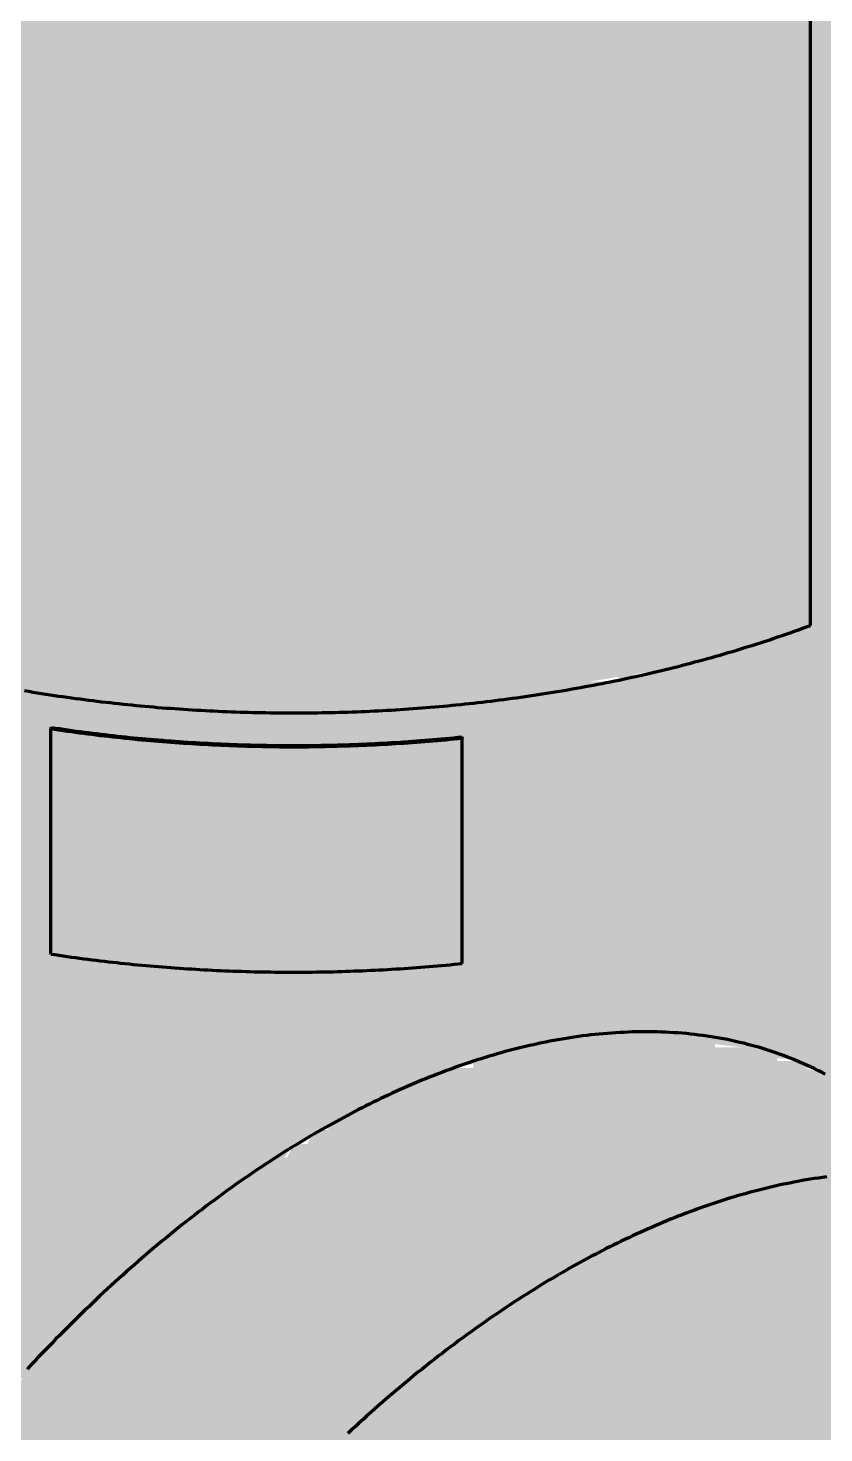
# Model space of a CAD drawing. Header units: millimetres. Extents: x 0 to 420, y 0 to 297.
# Drawn here: x 229.11 to 240.63, y 175.43 to 195.79 of the extents above; entities that cross this region are included whole.
import ezdxf

# ---------------------------------------------------------------- set-up
doc = ezdxf.new("R2010")
doc.units = ezdxf.units.MM
doc.layers.add('01-VISIBLE', color=7, linetype='CONTINUOUS', lineweight=70)
doc.layers.add('13-GRAFICA', color=30, linetype='CONTINUOUS', lineweight=18)

msp = doc.modelspace()

# ---------------------------------------------------------------- hatches: boundary and pattern name
at = {"layer": '13-GRAFICA', "true_color": 0xb21820}
h = msp.add_hatch(color=7, dxfattribs=at)
h.dxf.hatch_style = 1
h.paths.add_polyline_path([(235.556, 186.018), (235.556, 186.118), (237.256, 186.218), (237.256, 186.318), (237.656, 186.318), (237.656, 186.418), (238.056, 186.418), (238.056, 186.518), (238.456, 186.518), (238.456, 186.618), (238.756, 186.618), (238.756, 186.718), (239.156, 186.718), (239.156, 186.818), (239.456, 186.818), (239.456, 186.918), (239.856, 186.918), (239.856, 187.018), (240.456, 187.118), (240.456, 204.318), (239.856, 204.218), (239.856, 204.118), (239.456, 204.118), (239.456, 204.018), (239.156, 204.018), (239.156, 203.918), (238.756, 203.918), (238.756, 203.818), (238.456, 203.818), (238.456, 203.718), (237.256, 203.518), (237.256, 203.418), (235.556, 203.318), (235.556, 203.218), (235.356, 203.218), (235.356, 211.329), (236.956, 211.418), (236.956, 211.518), (237.356, 211.518), (237.356, 211.618), (237.756, 211.618), (237.756, 211.718), (238.156, 211.718), (238.156, 211.818), (239.356, 212.018), (239.356, 212.118), (240.056, 212.218), (240.056, 212.318), (240.256, 212.318), (240.256, 212.418), (240.456, 212.418), (240.456, 212.518), (240.656, 212.518), (240.656, 212.618), (240.856, 212.618), (240.856, 212.718), (241.156, 212.718), (241.156, 212.818), (241.356, 212.818), (241.356, 212.918), (241.556, 212.918), (241.556, 213.018), (241.756, 213.018), (241.756, 213.118), (242.056, 213.118), (242.056, 213.218), (242.456, 213.318), (242.456, 202.618), (242.356, 202.618), (242.356, 202.418), (242.156, 202.318), (242.156, 202.118), (241.956, 202.018), (241.956, 201.818), (241.756, 201.718), (241.756, 201.518), (241.556, 201.418), (241.556, 201.218), (241.356, 201.118), (241.356, 196.018), (241.556, 196.018), (241.556, 195.918), (241.856, 196.018), (241.956, 196.218), (242.556, 196.418), (242.656, 196.618), (243.256, 196.818), (243.356, 197.018), (243.956, 197.218), (244.056, 197.418), (244.456, 197.518), (244.456, 201.918), (244.756, 202.018), (244.856, 202.318), (244.956, 202.318), (244.956, 215.518), (245.256, 215.718), (245.256, 215.918), (245.556, 216.118), (245.556, 216.318), (245.656, 216.318), (245.656, 216.418), (245.856, 216.518), (245.856, 216.718), (246.056, 216.818), (246.056, 217.018), (246.156, 217.018), (246.156, 217.218), (246.256, 217.218), (246.256, 217.518), (246.356, 217.518), (246.356, 217.818), (246.456, 217.818), (246.456, 218.118), (246.556, 218.118), (246.656, 218.818), (246.756, 218.818), (246.756, 178.018), (246.656, 178.018), (246.656, 178.218), (246.556, 178.218), (246.556, 177.518), (246.356, 177.418), (246.156, 176.818), (245.956, 176.818), (245.956, 177.018), (245.756, 177.118), (245.756, 177.318), (245.656, 177.318), (245.256, 177.818), (245.056, 177.818), (244.956, 178.018), (244.756, 178.018), (244.756, 178.118), (244.656, 178.118), (244.556, 178.318), (244.356, 178.318), (244.156, 178.618), (243.956, 178.618), (243.856, 178.818), (243.256, 179.018), (243.156, 179.218), (242.756, 179.318), (242.656, 179.518), (242.056, 179.718), (241.956, 179.918), (241.356, 180.118), (241.256, 180.318), (240.856, 180.418), (240.756, 180.618), (240.556, 180.618), (240.556, 180.718), (240.356, 180.718), (240.356, 180.818), (239.456, 180.918), (239.456, 181.018), (238.556, 181.118), (238.556, 181.218), (236.256, 181.018), (236.256, 180.918), (235.756, 180.918), (235.756, 180.818), (235.356, 180.738), (235.356, 182.218), (235.356, 185.518), (235.356, 186.018)])
at = {"layer": '13-GRAFICA', "true_color": 0xffffff}
h = msp.add_hatch(color=7, dxfattribs=at)
h.dxf.hatch_style = 1
h.paths.add_polyline_path([(219.156, 193.618), (219.156, 211.118), (219.256, 211.118), (219.256, 209.918), (219.356, 209.918), (219.356, 209.518), (219.456, 209.518), (219.556, 209.118), (219.756, 209.018), (219.756, 208.818), (219.856, 208.818), (219.856, 208.618), (219.956, 208.618), (219.956, 208.418), (220.056, 208.418), (220.256, 207.818), (220.356, 207.818), (221.556, 206.518), (221.756, 206.518), (222.156, 206.018), (222.556, 205.918), (222.656, 205.718), (223.256, 205.518), (223.356, 205.318), (223.756, 205.218), (223.856, 205.018), (224.056, 205.018), (224.056, 204.918), (224.256, 204.918), (224.256, 204.818), (224.456, 204.818), (224.456, 204.718), (224.656, 204.718), (224.656, 204.618), (224.956, 204.618), (224.956, 204.518), (225.256, 204.518), (225.256, 204.418), (225.556, 204.418), (225.556, 204.318), (225.856, 204.318), (225.856, 204.218), (226.756, 204.018), (226.756, 203.918), (227.256, 203.818), (227.256, 203.718), (228.356, 203.618), (228.356, 203.518), (228.956, 203.518), (228.956, 203.418), (229.556, 203.418), (229.556, 203.318), (230.056, 203.318), (230.056, 203.218), (230.856, 203.218), (230.856, 203.118), (234.756, 203.118), (234.756, 203.218), (235.556, 203.218), (235.556, 203.318), (237.256, 203.418), (237.256, 203.518), (237.656, 203.518), (237.656, 203.618), (238.056, 203.618), (238.056, 203.718), (238.456, 203.718), (238.456, 203.818), (238.756, 203.818), (238.756, 203.918), (239.156, 203.918), (239.156, 204.018), (239.456, 204.018), (239.456, 204.118), (239.856, 204.118), (239.856, 204.218), (240.456, 204.318), (240.456, 187.118), (239.856, 187.018), (239.856, 186.918), (239.456, 186.918), (239.456, 186.818), (239.156, 186.818), (239.156, 186.718), (238.756, 186.718), (238.756, 186.618), (238.456, 186.618), (238.456, 186.518), (237.256, 186.318), (237.256, 186.218), (235.556, 186.118), (235.556, 186.018), (234.756, 186.018), (234.756, 185.918), (230.956, 185.918), (230.956, 186.018), (230.056, 186.018), (230.056, 186.118), (229.556, 186.118), (229.556, 186.218), (228.956, 186.218), (228.956, 186.318), (228.356, 186.318), (228.356, 186.418), (227.256, 186.518), (227.256, 186.618), (226.956, 186.618), (226.956, 186.718), (226.756, 186.718), (226.756, 186.818), (226.456, 186.818), (226.456, 186.918), (226.156, 186.918), (226.156, 187.018), (225.856, 187.018), (225.856, 187.118), (225.556, 187.118), (225.556, 187.218), (224.656, 187.418), (224.656, 187.518), (224.456, 187.518), (224.456, 187.618), (223.856, 187.818), (223.756, 188.018), (223.156, 188.218), (223.056, 188.418), (222.456, 188.618), (222.356, 188.818), (221.956, 188.918), (221.956, 189.018), (220.256, 190.618), (220.256, 190.818), (220.056, 190.918), (220.056, 191.118), (219.956, 191.118), (219.956, 191.318), (219.856, 191.318), (219.856, 191.518), (219.756, 191.518), (219.756, 191.718), (219.656, 191.718), (219.656, 191.918), (219.556, 191.918), (219.556, 192.118), (219.456, 192.118), (219.456, 192.318), (219.356, 192.318), (219.356, 192.518), (219.256, 192.518), (219.256, 193.618)])
at = {"layer": '13-GRAFICA', "true_color": 0xb21820}
h = msp.add_hatch(color=7, dxfattribs=at)
h.dxf.hatch_style = 1
h.paths.add_polyline_path([(225.256, 187.318), (225.256, 187.218), (225.556, 187.218), (225.556, 187.118), (225.856, 187.118), (225.856, 187.018), (226.756, 186.818), (226.756, 186.718), (227.256, 186.618), (227.256, 186.518), (228.356, 186.418), (228.356, 186.318), (228.956, 186.318), (228.956, 186.218), (229.456, 186.218), (229.456, 185.618), (229.456, 182.318), (229.456, 176.64), (229.056, 176.218), (228.956, 176.218), (228.956, 178.418), (228.456, 178.418), (228.356, 178.118), (228.156, 178.018), (228.056, 177.618), (227.856, 177.518), (227.856, 177.318), (227.756, 177.318), (227.656, 177.018), (227.456, 176.918), (227.356, 176.518), (227.156, 176.418), (227.156, 176.218), (227.056, 176.218), (226.956, 175.918), (226.756, 175.818), (226.656, 175.418), (226.456, 175.318), (226.456, 175.118), (226.356, 175.118), (226.256, 174.818), (226.056, 174.718), (225.956, 174.318), (225.756, 174.218), (225.756, 174.018), (225.556, 173.918), (225.556, 173.718), (225.256, 173.618), (225.256, 173.718), (224.956, 173.793), (224.956, 183.318), (224.956, 187.118), (224.956, 187.318)])
h = msp.add_hatch(color=7, dxfattribs=at)
h.dxf.hatch_style = 1
h.paths.add_polyline_path([(229.556, 186.218), (229.556, 186.118), (230.056, 186.118), (230.056, 186.018), (230.956, 186.018), (230.956, 185.918), (234.756, 185.918), (234.756, 186.018), (235.356, 186.018), (235.356, 185.518), (234.656, 185.518), (234.656, 185.418), (231.156, 185.418), (231.156, 185.518), (229.456, 185.618), (229.456, 186.218)])
at = {"layer": '13-GRAFICA', "true_color": 0xf7c8d7}
h = msp.add_hatch(color=7, dxfattribs=at)
h.dxf.hatch_style = 1
h.paths.add_polyline_path([(229.456, 182.318), (229.456, 185.618), (231.156, 185.518), (231.156, 185.418), (234.656, 185.418), (234.656, 185.518), (235.356, 185.518), (235.356, 182.218), (234.356, 182.218), (234.356, 182.118), (231.356, 182.118), (231.356, 182.218)])
at = {"layer": '13-GRAFICA', "true_color": 0xb21820}
h = msp.add_hatch(color=7, dxfattribs=at)
h.dxf.hatch_style = 1
h.paths.add_polyline_path([(235.256, 180.718), (235.256, 180.618), (235.056, 180.618), (235.056, 180.518), (234.856, 180.518), (234.856, 180.418), (234.656, 180.418), (234.656, 180.318), (234.356, 180.318), (234.356, 180.218), (234.156, 180.218), (234.156, 180.118), (233.956, 180.118), (233.956, 180.018), (233.656, 180.018), (233.656, 179.918), (233.256, 179.818), (233.256, 179.718), (232.956, 179.618), (232.756, 179.318), (232.556, 179.318), (232.456, 179.118), (232.256, 179.118), (232.056, 178.818), (231.856, 178.818), (231.756, 178.618), (231.556, 178.618), (231.356, 178.318), (231.156, 178.318), (231.056, 178.118), (230.856, 178.118), (229.456, 176.64), (229.456, 182.318), (231.356, 182.218), (231.356, 182.118), (234.356, 182.118), (234.356, 182.218), (235.356, 182.218), (235.356, 180.738)])
at = {"layer": '13-GRAFICA', "true_color": 0x202020}
h = msp.add_hatch(color=7, dxfattribs=at)
h.dxf.hatch_style = 1
h.paths.add_polyline_path([(230.856, 178.118), (231.056, 178.118), (231.156, 178.318), (231.356, 178.318), (231.556, 178.618), (231.756, 178.618), (231.856, 178.818), (232.056, 178.818), (232.256, 179.118), (232.456, 179.118), (232.556, 179.318), (232.756, 179.318), (232.756, 179.418), (232.856, 179.418), (232.956, 179.618), (233.156, 179.618), (233.256, 179.818), (233.456, 179.818), (233.456, 179.918), (233.656, 179.918), (233.656, 180.018), (233.956, 180.018), (233.956, 180.118), (234.156, 180.118), (234.156, 180.218), (234.356, 180.218), (234.356, 180.318), (234.656, 180.318), (234.656, 180.418), (234.856, 180.418), (234.856, 180.518), (235.056, 180.518), (235.056, 180.618), (235.256, 180.618), (235.256, 180.718), (235.556, 180.718), (235.556, 180.818), (235.756, 180.818), (235.756, 180.918), (236.256, 180.918), (236.256, 181.018), (238.556, 181.218), (238.556, 181.118), (239.056, 181.118), (239.056, 181.018), (239.456, 181.018), (239.456, 180.918), (239.956, 180.918), (239.956, 180.818), (240.356, 180.818), (240.356, 180.718), (240.756, 180.618), (240.856, 180.418), (241.256, 180.318), (241.356, 180.118), (241.956, 179.918), (242.056, 179.718), (242.656, 179.518), (242.756, 179.318), (243.156, 179.218), (243.256, 179.018), (243.856, 178.818), (243.956, 178.618), (244.156, 178.618), (244.256, 178.468), (244.256, 171.118), (244.156, 171.118), (244.156, 171.518), (244.056, 171.518), (243.856, 172.718), (243.756, 172.718), (243.756, 173.018), (243.556, 173.118), (243.456, 173.518), (243.356, 173.518), (243.256, 173.818), (243.056, 173.918), (242.956, 174.318), (242.756, 174.318), (242.556, 174.618), (242.356, 174.618), (242.356, 174.718), (242.056, 174.818), (241.956, 175.018), (241.756, 175.018), (241.756, 175.118), (241.256, 175.118), (241.256, 175.218), (240.856, 175.218), (240.856, 175.318), (239.656, 175.318), (239.656, 175.218), (238.556, 175.118), (238.556, 175.018), (238.056, 174.918), (238.056, 174.818), (237.856, 174.818), (237.856, 174.718), (237.656, 174.718), (237.656, 174.618), (237.356, 174.618), (237.356, 174.518), (236.756, 174.318), (236.656, 174.118), (236.456, 174.118), (236.256, 173.818), (236.056, 173.818), (235.956, 173.618), (235.756, 173.618), (235.756, 173.518), (235.656, 173.518), (235.556, 173.318), (235.356, 173.318), (235.256, 173.118), (235.056, 173.118), (235.056, 173.018), (233.256, 171.318), (233.256, 171.118), (233.056, 171.018), (233.056, 170.818), (232.756, 170.618), (232.756, 170.418), (232.456, 170.218), (232.456, 170.018), (232.256, 169.918), (232.256, 169.718), (232.156, 169.718), (232.156, 169.618), (231.956, 169.518), (231.956, 169.318), (231.756, 169.218), (231.756, 169.018), (231.656, 169.018), (231.556, 168.618), (231.356, 168.518), (231.356, 168.318), (231.256, 168.318), (231.256, 168.118), (231.156, 168.118), (231.156, 167.918), (231.056, 167.918), (231.056, 167.718), (230.956, 167.718), (230.756, 167.118), (230.556, 167.018), (230.456, 166.418), (230.356, 166.418), (230.356, 166.218), (230.256, 166.218), (230.056, 165.318), (229.956, 165.318), (229.856, 164.818), (229.756, 164.818), (229.756, 164.518), (229.656, 164.518), (229.556, 163.418), (229.456, 163.418), (229.456, 162.918), (229.356, 162.918), (229.356, 162.418), (229.256, 162.418), (229.256, 176.451)])
h = msp.add_hatch(color=7, dxfattribs=at)
h.dxf.hatch_style = 1
h.paths.add_polyline_path([(223.156, 158.618), (223.056, 158.618), (222.956, 159.518), (222.856, 159.518), (222.856, 159.918), (222.756, 159.918), (222.756, 163.118), (222.856, 163.118), (222.856, 163.618), (222.956, 163.618), (222.956, 164.118), (223.056, 164.118), (223.056, 164.618), (223.156, 164.618), (223.156, 165.218), (223.256, 165.218), (223.356, 166.218), (223.456, 166.218), (223.456, 166.518), (223.556, 166.518), (223.556, 166.718), (223.656, 166.718), (223.856, 167.618), (223.956, 167.618), (223.956, 167.818), (224.056, 167.818), (224.056, 168.118), (224.156, 168.118), (224.356, 169.018), (224.456, 169.018), (224.556, 169.518), (224.656, 169.518), (224.856, 170.118), (225.056, 170.218), (225.056, 170.418), (225.156, 170.418), (225.156, 170.618), (225.256, 170.618), (225.256, 170.818), (225.356, 170.818), (225.356, 171.018), (225.456, 171.018), (225.456, 171.218), (225.556, 171.218), (225.756, 171.818), (225.956, 171.918), (225.956, 172.118), (226.056, 172.118), (226.256, 172.718), (226.456, 172.818), (226.456, 173.018), (226.556, 173.018), (226.556, 173.118), (226.756, 173.218), (226.756, 173.418), (227.056, 173.618), (227.056, 173.818), (227.156, 173.818), (227.256, 174.118), (227.556, 174.318), (227.556, 174.518), (227.856, 174.718), (227.856, 174.918), (227.956, 174.918), (228.056, 175.218), (228.356, 175.418), (228.356, 175.618), (228.456, 175.618), (229.256, 176.451), (229.256, 162.418), (229.256, 159.918), (229.256, 152.651), (228.756, 152.818), (228.656, 153.018), (228.056, 153.218), (227.956, 153.418), (227.556, 153.518), (227.456, 153.718), (227.256, 153.718), (227.256, 153.818), (226.856, 153.918), (226.756, 154.118), (226.356, 154.218), (226.256, 154.418), (226.056, 154.418), (225.956, 154.618), (225.756, 154.618), (225.556, 154.918), (225.356, 154.918), (225.156, 155.218), (224.956, 155.218), (224.856, 155.418), (224.656, 155.418), (224.556, 155.718), (224.356, 155.818), (224.356, 156.018), (224.156, 156.118), (224.056, 156.518), (223.856, 156.618), (223.756, 157.018), (223.656, 157.018), (223.556, 157.318), (223.356, 157.418), (223.356, 157.818), (223.256, 157.818)])

# ---------------------------------------------------------------- linework, layer by layer
at = {"layer": '01-VISIBLE'}
for p, q in [((240.442, 187.132), (240.442, 204.313)), ((229.445, 185.652), (229.437, 185.635)), ((229.437, 182.37), (229.437, 185.635)), ((235.393, 185.516), (235.398, 185.499)), ((235.398, 182.233), (235.398, 185.499))]:
    msp.add_line(p, q, dxfattribs=at)
for points in [[(229.056, 186.186), (229.118, 186.176), (229.18, 186.166), (229.242, 186.156), (229.304, 186.146), (229.366, 186.136), (229.428, 186.127), (229.49, 186.117), (229.552, 186.108), (229.614, 186.099), (229.677, 186.09), (229.739, 186.082), (229.801, 186.073), (229.863, 186.065), (229.925, 186.057), (229.988, 186.049), (230.05, 186.041), (230.112, 186.033), (230.174, 186.026), (230.237, 186.019), (230.299, 186.012), (230.362, 186.005), (230.424, 185.998), (230.486, 185.991), (230.549, 185.985), (230.611, 185.979), (230.674, 185.972), (230.736, 185.966), (230.799, 185.961), (230.861, 185.955), (230.924, 185.95), (230.986, 185.944), (231.049, 185.939), (231.111, 185.934), (231.174, 185.93), (231.237, 185.925), (231.299, 185.921), (231.362, 185.916), (231.425, 185.912), (231.487, 185.908), (231.55, 185.905), (231.612, 185.901), (231.675, 185.897), (231.738, 185.894), (231.801, 185.891), (231.863, 185.888), (231.926, 185.885), (231.989, 185.883), (232.051, 185.88), (232.114, 185.878), (232.177, 185.876), (232.24, 185.874), (232.302, 185.872), (232.365, 185.871), (232.428, 185.869), (232.491, 185.868), (232.553, 185.867), (232.616, 185.866), (232.679, 185.865), (232.742, 185.864), (232.804, 185.864), (232.867, 185.863), (232.93, 185.863), (232.993, 185.863), (233.055, 185.864), (233.118, 185.864), (233.181, 185.864), (233.244, 185.865), (233.306, 185.866), (233.369, 185.867), (233.432, 185.868), (233.495, 185.869), (233.557, 185.871), (233.62, 185.873), (233.683, 185.874), (233.746, 185.876), (233.808, 185.879), (233.871, 185.881), (233.934, 185.883), (233.997, 185.886), (234.059, 185.889), (234.122, 185.892), (234.185, 185.895), (234.247, 185.898), (234.31, 185.902), (234.373, 185.905), (234.435, 185.909), (234.498, 185.913), (234.561, 185.917), (234.623, 185.922), (234.686, 185.926), (234.748, 185.931), (234.811, 185.935), (234.874, 185.94), (234.936, 185.946), (234.999, 185.951), (235.061, 185.956), (235.124, 185.962), (235.186, 185.968), (235.249, 185.974), (235.311, 185.98), (235.374, 185.986), (235.436, 185.993), (235.498, 185.999), (235.561, 186.006), (235.623, 186.013), (235.686, 186.02), (235.748, 186.028), (235.81, 186.035), (235.873, 186.043), (235.935, 186.051), (235.997, 186.059), (236.059, 186.067), (236.122, 186.075), (236.184, 186.084), (236.246, 186.092), (236.308, 186.101), (236.37, 186.11), (236.432, 186.119), (236.494, 186.129), (236.556, 186.138), (236.618, 186.148), (236.68, 186.158), (236.742, 186.168), (236.804, 186.178), (236.866, 186.189), (236.928, 186.199), (236.99, 186.21), (237.052, 186.221), (237.113, 186.232), (237.175, 186.244), (237.237, 186.255), (237.298, 186.267), (237.36, 186.279), (237.422, 186.291), (237.483, 186.303), (237.545, 186.315), (237.606, 186.328), (237.668, 186.34), (237.729, 186.353), (237.791, 186.366), (237.852, 186.38), (237.913, 186.393), (237.975, 186.407), (238.036, 186.421), (238.097, 186.435), (238.158, 186.449), (238.219, 186.463), (238.28, 186.478), (238.341, 186.493), (238.402, 186.508), (238.463, 186.523), (238.524, 186.538), (238.585, 186.554), (238.646, 186.569), (238.706, 186.585), (238.767, 186.601), (238.828, 186.618), (238.888, 186.634), (238.949, 186.651), (239.009, 186.668), (239.069, 186.685), (239.13, 186.702), (239.19, 186.719), (239.25, 186.737), (239.311, 186.755), (239.371, 186.773), (239.431, 186.791), (239.491, 186.809), (239.551, 186.828), (239.611, 186.847), (239.67, 186.866), (239.73, 186.885), (239.79, 186.905), (239.849, 186.924), (239.909, 186.944), (239.968, 186.964), (240.028, 186.984), (240.087, 187.005), (240.146, 187.025), (240.206, 187.046), (240.265, 187.067), (240.324, 187.089), (240.383, 187.11), (240.442, 187.132)], [(229.437, 185.635), (229.497, 185.627), (229.556, 185.618), (229.616, 185.609), (229.676, 185.601), (229.736, 185.592), (229.796, 185.584), (229.856, 185.576), (229.915, 185.568), (229.975, 185.561), (230.035, 185.553), (230.095, 185.546), (230.155, 185.538), (230.215, 185.531), (230.275, 185.524), (230.335, 185.518), (230.395, 185.511), (230.455, 185.505), (230.515, 185.498), (230.575, 185.492), (230.635, 185.486), (230.695, 185.48), (230.756, 185.475), (230.816, 185.469), (230.876, 185.464), (230.936, 185.459), (230.996, 185.454), (231.056, 185.449), (231.117, 185.444), (231.177, 185.44), (231.237, 185.435), (231.297, 185.431), (231.358, 185.427), (231.418, 185.423), (231.478, 185.419), (231.538, 185.415), (231.599, 185.412), (231.659, 185.408), (231.719, 185.405), (231.78, 185.402), (231.84, 185.399), (231.9, 185.397), (231.961, 185.394), (232.021, 185.392), (232.081, 185.389), (232.142, 185.387), (232.202, 185.385), (232.262, 185.383), (232.323, 185.382), (232.383, 185.38), (232.443, 185.379), (232.504, 185.378), (232.564, 185.377), (232.625, 185.376), (232.685, 185.375), (232.745, 185.374), (232.806, 185.374), (232.866, 185.374), (232.927, 185.373), (232.987, 185.373), (233.047, 185.374), (233.108, 185.374), (233.168, 185.374), (233.228, 185.375), (233.289, 185.376), (233.349, 185.377), (233.41, 185.378), (233.47, 185.379), (233.53, 185.38), (233.591, 185.382), (233.651, 185.384), (233.711, 185.385), (233.772, 185.387), (233.832, 185.389), (233.893, 185.392), (233.953, 185.394), (234.013, 185.397), (234.074, 185.4), (234.134, 185.402), (234.194, 185.406), (234.254, 185.409), (234.315, 185.412), (234.375, 185.416), (234.435, 185.419), (234.496, 185.423), (234.556, 185.427), (234.616, 185.431), (234.676, 185.435), (234.737, 185.44), (234.797, 185.444), (234.857, 185.449), (234.917, 185.454), (234.977, 185.459), (235.038, 185.464), (235.098, 185.47), (235.158, 185.475), (235.218, 185.481), (235.278, 185.487), (235.338, 185.493), (235.398, 185.499)], [(229.445, 185.652), (229.504, 185.643), (229.564, 185.635), (229.623, 185.626), (229.683, 185.617), (229.743, 185.609), (229.802, 185.601), (229.862, 185.593), (229.922, 185.585), (229.982, 185.577), (230.042, 185.57), (230.101, 185.563), (230.161, 185.555), (230.221, 185.548), (230.281, 185.541), (230.341, 185.535), (230.401, 185.528), (230.461, 185.522), (230.52, 185.515), (230.58, 185.509), (230.64, 185.503), (230.7, 185.498), (230.76, 185.492), (230.82, 185.486), (230.88, 185.481), (230.94, 185.476), (231, 185.471), (231.061, 185.466), (231.121, 185.461), (231.181, 185.457), (231.241, 185.452), (231.301, 185.448), (231.361, 185.444), (231.421, 185.44), (231.481, 185.436), (231.541, 185.433), (231.602, 185.429), (231.662, 185.426), (231.722, 185.423), (231.782, 185.419), (231.842, 185.417), (231.903, 185.414), (231.963, 185.411), (232.023, 185.409), (232.083, 185.407), (232.143, 185.404), (232.204, 185.403), (232.264, 185.401), (232.324, 185.399), (232.384, 185.398), (232.445, 185.396), (232.505, 185.395), (232.565, 185.394), (232.625, 185.393), (232.686, 185.392), (232.746, 185.392), (232.806, 185.391), (232.866, 185.391), (232.927, 185.391), (232.987, 185.391), (233.047, 185.391), (233.107, 185.391), (233.168, 185.392), (233.228, 185.392), (233.288, 185.393), (233.348, 185.394), (233.409, 185.395), (233.469, 185.396), (233.529, 185.398), (233.589, 185.399), (233.65, 185.401), (233.71, 185.403), (233.77, 185.405), (233.83, 185.407), (233.89, 185.409), (233.951, 185.411), (234.011, 185.414), (234.071, 185.417), (234.131, 185.42), (234.191, 185.423), (234.252, 185.426), (234.312, 185.429), (234.372, 185.433), (234.432, 185.436), (234.492, 185.44), (234.552, 185.444), (234.613, 185.448), (234.673, 185.453), (234.733, 185.457), (234.793, 185.462), (234.853, 185.466), (234.913, 185.471), (234.973, 185.476), (235.033, 185.481), (235.093, 185.487), (235.153, 185.492), (235.213, 185.498), (235.273, 185.504), (235.333, 185.51), (235.393, 185.516)], [(229.437, 182.37), (229.497, 182.361), (229.556, 182.352), (229.616, 182.343), (229.676, 182.335), (229.736, 182.326), (229.796, 182.318), (229.856, 182.31), (229.915, 182.302), (229.975, 182.295), (230.035, 182.287), (230.095, 182.28), (230.155, 182.272), (230.215, 182.265), (230.275, 182.258), (230.335, 182.252), (230.395, 182.245), (230.455, 182.239), (230.515, 182.232), (230.575, 182.226), (230.635, 182.22), (230.695, 182.214), (230.756, 182.209), (230.816, 182.203), (230.876, 182.198), (230.936, 182.193), (230.996, 182.188), (231.056, 182.183), (231.117, 182.178), (231.177, 182.174), (231.237, 182.169), (231.297, 182.165), (231.358, 182.161), (231.418, 182.157), (231.478, 182.153), (231.538, 182.149), (231.599, 182.146), (231.659, 182.142), (231.719, 182.139), (231.78, 182.136), (231.84, 182.133), (231.9, 182.131), (231.961, 182.128), (232.021, 182.126), (232.081, 182.123), (232.142, 182.121), (232.202, 182.119), (232.262, 182.117), (232.323, 182.116), (232.383, 182.114), (232.443, 182.113), (232.504, 182.112), (232.564, 182.111), (232.625, 182.11), (232.685, 182.109), (232.745, 182.108), (232.806, 182.108), (232.866, 182.108), (232.927, 182.107), (232.987, 182.107), (233.047, 182.108), (233.108, 182.108), (233.168, 182.108), (233.228, 182.109), (233.289, 182.11), (233.349, 182.111), (233.41, 182.112), (233.47, 182.113), (233.53, 182.114), (233.591, 182.116), (233.651, 182.118), (233.711, 182.119), (233.772, 182.121), (233.832, 182.124), (233.893, 182.126), (233.953, 182.128), (234.013, 182.131), (234.074, 182.134), (234.134, 182.136), (234.194, 182.14), (234.254, 182.143), (234.315, 182.146), (234.375, 182.15), (234.435, 182.153), (234.496, 182.157), (234.556, 182.161), (234.616, 182.165), (234.676, 182.169), (234.737, 182.174), (234.797, 182.178), (234.857, 182.183), (234.917, 182.188), (234.977, 182.193), (235.038, 182.198), (235.098, 182.204), (235.158, 182.209), (235.218, 182.215), (235.278, 182.221), (235.338, 182.227), (235.398, 182.233)], [(240.653, 180.628), (240.6, 180.656), (240.546, 180.683), (240.492, 180.709), (240.438, 180.735), (240.383, 180.761), (240.328, 180.785), (240.273, 180.809), (240.217, 180.833), (240.161, 180.855), (240.105, 180.877), (240.049, 180.899), (239.992, 180.919), (239.936, 180.94), (239.879, 180.959), (239.821, 180.978), (239.764, 180.996), (239.706, 181.013), (239.648, 181.03), (239.59, 181.046), (239.532, 181.061), (239.474, 181.076), (239.415, 181.09), (239.356, 181.104), (239.297, 181.116), (239.238, 181.129), (239.179, 181.14), (239.12, 181.151), (239.061, 181.161), (239.001, 181.171), (238.942, 181.18), (238.882, 181.188), (238.822, 181.196), (238.762, 181.203), (238.702, 181.21), (238.642, 181.216), (238.582, 181.221), (238.522, 181.226), (238.462, 181.23), (238.402, 181.234), (238.342, 181.237), (238.282, 181.239), (238.222, 181.241), (238.161, 181.242), (238.101, 181.243), (238.041, 181.243), (237.981, 181.242), (237.92, 181.242), (237.86, 181.24), (237.8, 181.238), (237.74, 181.235), (237.679, 181.232), (237.619, 181.229), (237.559, 181.225), (237.499, 181.22), (237.439, 181.215), (237.379, 181.209), (237.319, 181.203), (237.259, 181.197), (237.199, 181.189), (237.14, 181.182), (237.08, 181.174), (237.02, 181.165), (236.961, 181.156), (236.901, 181.147), (236.842, 181.137), (236.782, 181.127), (236.723, 181.116), (236.664, 181.105), (236.605, 181.093), (236.546, 181.081), (236.487, 181.069), (236.428, 181.056), (236.369, 181.043), (236.311, 181.029), (236.252, 181.015), (236.193, 181), (236.135, 180.986), (236.077, 180.97), (236.019, 180.955), (235.961, 180.939), (235.903, 180.922), (235.845, 180.905), (235.787, 180.888), (235.729, 180.871), (235.672, 180.853), (235.614, 180.835), (235.557, 180.816), (235.5, 180.797), (235.443, 180.778), (235.386, 180.758), (235.329, 180.738), (235.272, 180.718), (235.216, 180.698), (235.159, 180.677), (235.103, 180.655), (235.046, 180.634), (234.99, 180.612), (234.934, 180.59), (234.878, 180.567), (234.822, 180.545), (234.767, 180.522), (234.711, 180.498), (234.656, 180.475), (234.601, 180.451), (234.545, 180.427), (234.49, 180.402), (234.435, 180.377), (234.381, 180.352), (234.326, 180.327), (234.271, 180.301), (234.217, 180.275), (234.163, 180.249), (234.109, 180.223), (234.055, 180.196), (234.001, 180.169), (233.947, 180.142), (233.893, 180.115), (233.84, 180.087), (233.786, 180.059), (233.733, 180.031), (233.68, 180.003), (233.627, 179.974), (233.574, 179.945), (233.521, 179.916), (233.469, 179.887), (233.416, 179.857), (233.364, 179.827), (233.311, 179.797)], [(233.311, 179.797), (233.247, 179.76), (233.182, 179.722), (233.118, 179.683), (233.054, 179.645), (232.99, 179.606), (232.926, 179.567), (232.863, 179.527), (232.799, 179.487), (232.736, 179.447), (232.673, 179.406), (232.61, 179.366), (232.548, 179.325), (232.485, 179.283), (232.423, 179.241), (232.361, 179.199), (232.3, 179.157), (232.238, 179.115), (232.177, 179.072), (232.115, 179.029), (232.054, 178.985), (231.994, 178.942), (231.933, 178.898), (231.873, 178.853), (231.812, 178.809), (231.752, 178.764), (231.693, 178.719), (231.633, 178.674), (231.574, 178.628), (231.514, 178.583), (231.455, 178.537), (231.396, 178.49), (231.338, 178.444), (231.279, 178.397), (231.221, 178.35), (231.163, 178.303), (231.105, 178.255), (231.047, 178.208), (230.99, 178.16), (230.932, 178.112), (230.875, 178.063), (230.818, 178.015), (230.762, 177.966), (230.705, 177.917), (230.649, 177.868), (230.592, 177.818), (230.536, 177.769), (230.481, 177.719), (230.425, 177.669), (230.37, 177.618), (230.314, 177.568), (230.259, 177.517), (230.204, 177.466), (230.15, 177.415), (230.095, 177.364), (230.041, 177.312), (229.987, 177.26), (229.933, 177.209), (229.879, 177.157), (229.825, 177.104), (229.772, 177.052), (229.719, 176.999), (229.666, 176.946), (229.613, 176.893), (229.56, 176.84), (229.508, 176.787), (229.456, 176.733), (229.403, 176.679), (229.352, 176.625), (229.3, 176.571), (229.248, 176.517), (229.197, 176.463), (229.146, 176.408), (229.095, 176.353)], [(240.675, 179.141), (240.616, 179.133), (240.556, 179.124), (240.496, 179.115), (240.437, 179.106), (240.377, 179.096), (240.318, 179.086), (240.259, 179.075), (240.199, 179.064), (240.14, 179.052), (240.081, 179.04), (240.022, 179.028), (239.964, 179.015), (239.905, 179.001), (239.846, 178.988), (239.788, 178.974), (239.729, 178.959), (239.671, 178.944), (239.612, 178.929), (239.554, 178.913), (239.496, 178.897), (239.438, 178.881), (239.38, 178.864), (239.322, 178.847), (239.265, 178.83), (239.207, 178.812), (239.15, 178.793), (239.093, 178.775), (239.035, 178.756), (238.978, 178.737), (238.921, 178.717), (238.864, 178.697), (238.808, 178.677), (238.751, 178.656), (238.695, 178.635), (238.638, 178.614), (238.582, 178.593), (238.526, 178.571), (238.47, 178.549), (238.414, 178.526), (238.358, 178.503), (238.302, 178.48), (238.247, 178.457), (238.191, 178.433), (238.136, 178.409), (238.081, 178.385), (238.026, 178.361), (237.971, 178.336), (237.916, 178.311), (237.861, 178.286), (237.807, 178.26), (237.753, 178.234), (237.698, 178.208), (237.644, 178.182), (237.59, 178.155), (237.536, 178.128), (237.482, 178.101), (237.429, 178.073), (237.375, 178.046), (237.322, 178.018), (237.269, 177.99), (237.215, 177.961), (237.162, 177.933), (237.109, 177.904), (237.057, 177.875), (237.004, 177.845), (236.952, 177.816), (236.899, 177.786), (236.847, 177.756)], [(236.847, 177.756), (236.782, 177.718), (236.718, 177.68), (236.653, 177.642), (236.589, 177.604), (236.525, 177.565), (236.462, 177.525), (236.398, 177.486), (236.335, 177.446), (236.272, 177.406), (236.209, 177.365), (236.146, 177.324), (236.083, 177.283), (236.021, 177.242), (235.959, 177.2), (235.897, 177.158), (235.835, 177.116), (235.773, 177.073), (235.712, 177.03), (235.651, 176.987), (235.59, 176.944), (235.529, 176.9), (235.469, 176.856), (235.408, 176.812), (235.348, 176.768), (235.288, 176.723), (235.228, 176.678), (235.168, 176.633), (235.109, 176.587), (235.05, 176.541), (234.991, 176.495), (234.932, 176.449), (234.873, 176.403), (234.815, 176.356), (234.756, 176.309), (234.698, 176.262), (234.641, 176.214), (234.583, 176.166), (234.525, 176.119), (234.468, 176.07), (234.411, 176.022), (234.354, 175.973), (234.297, 175.925), (234.241, 175.876), (234.184, 175.826), (234.128, 175.777), (234.072, 175.727), (234.016, 175.677), (233.961, 175.627), (233.905, 175.577), (233.85, 175.526), (233.795, 175.476), (233.74, 175.425)]]:
    msp.add_lwpolyline(points, dxfattribs=at)

doc.saveas('drawing.dxf')
